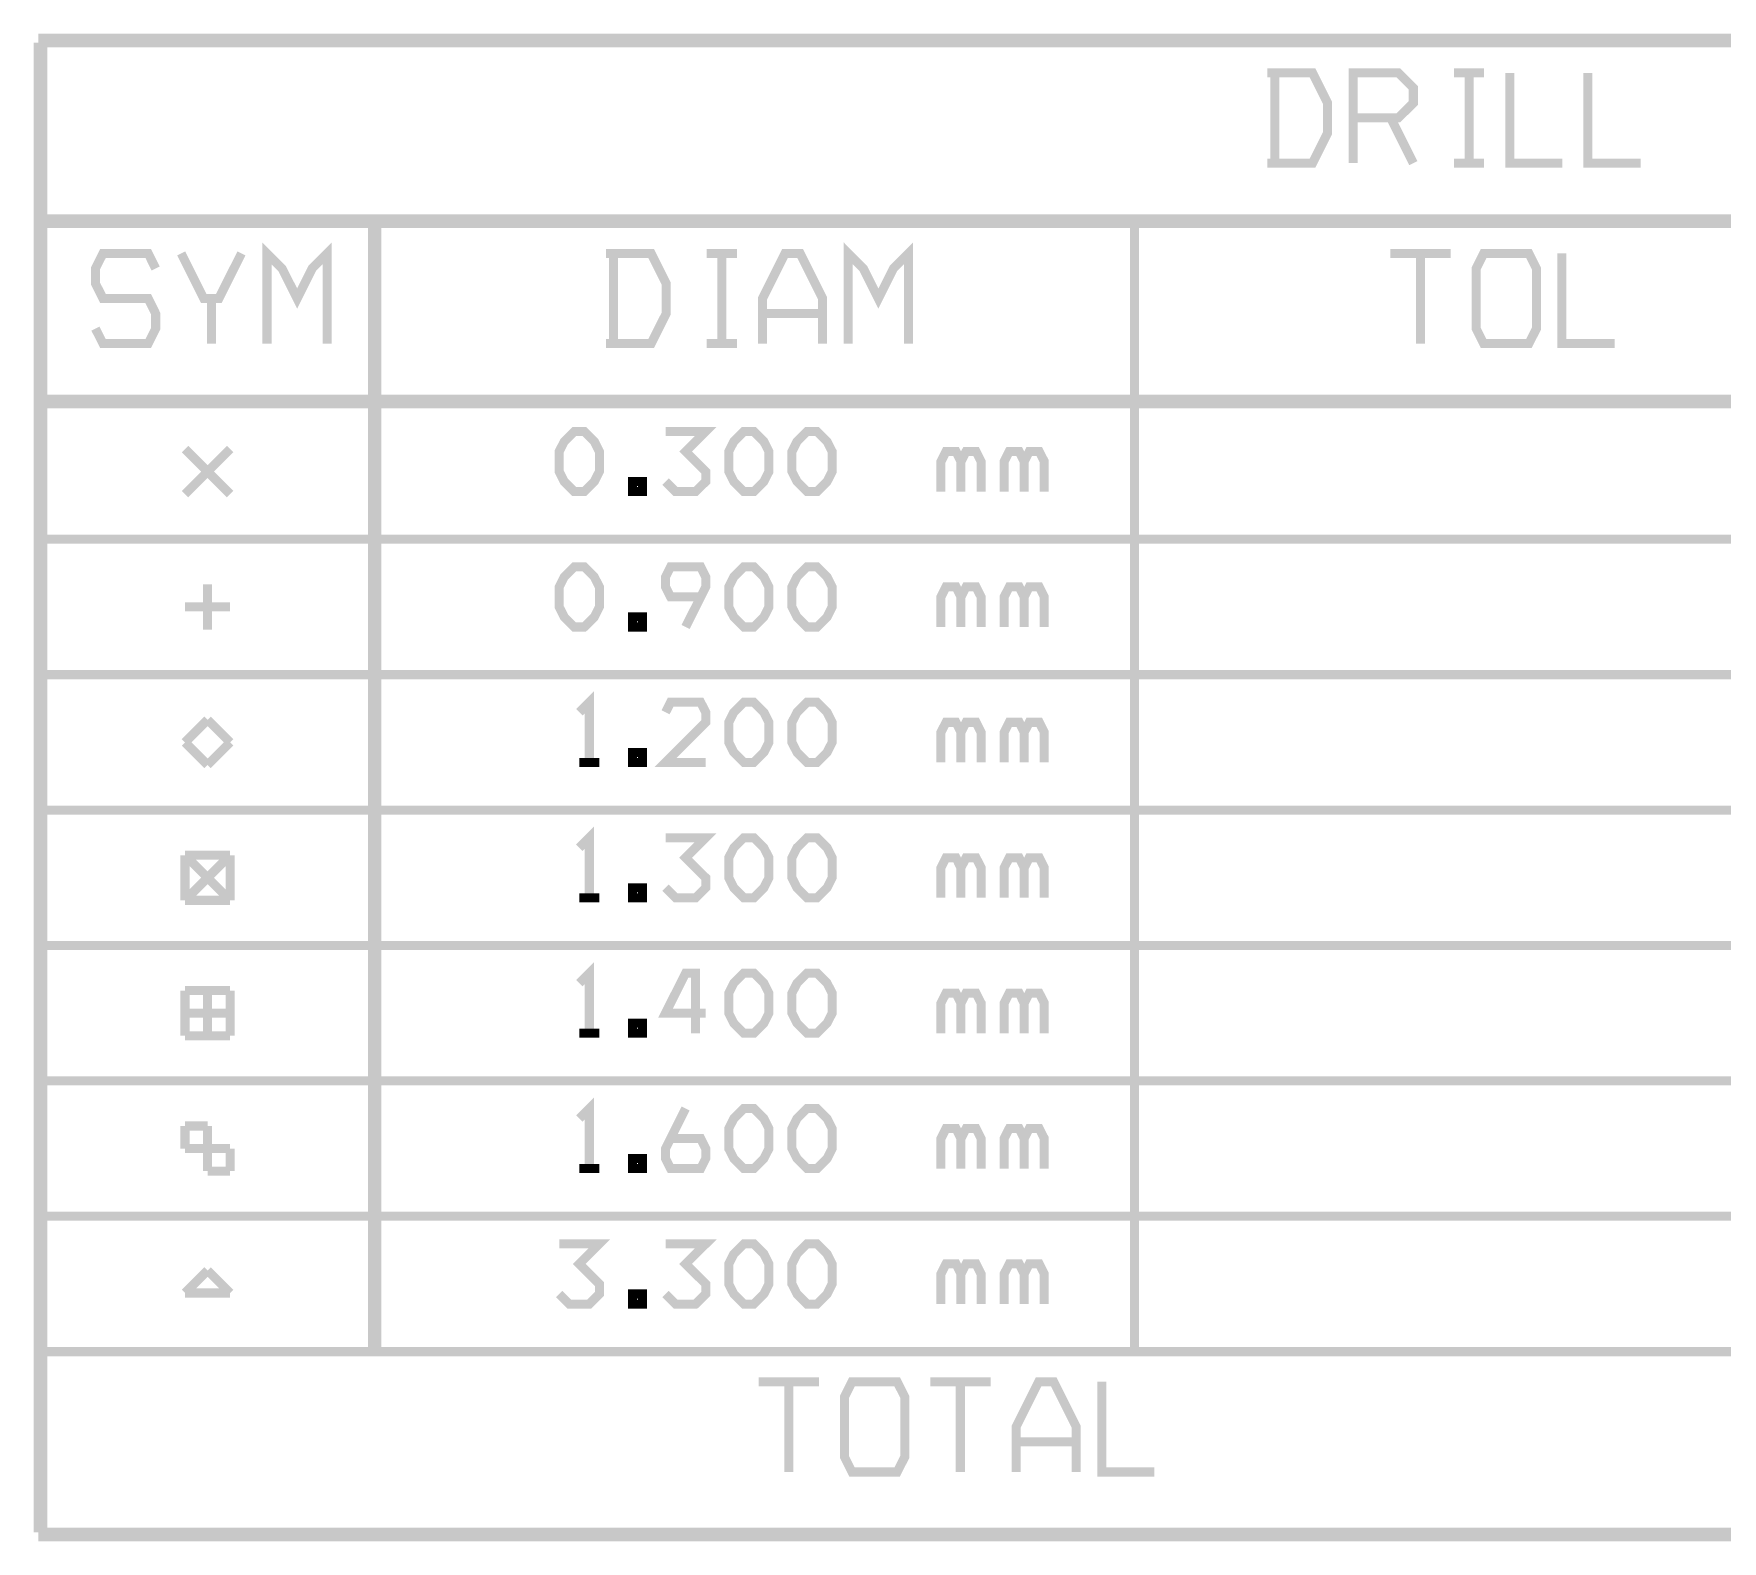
# Model space of a CAD drawing. Extents: x -0.6 to 94.6, y -47.6 to 45.6.
# Drawn here: x -0.51 to 46.99, y -47.62 to -5.21 of the extents above; entities that cross this region are included whole.
import ezdxf

# ---------------------------------------------------------------- set-up
doc = ezdxf.new("R2010")
doc.units = 0
doc.header["$MEASUREMENT"] = 0
doc.layers.add('22-311-0_DRD', color=7, linetype='CONTINUOUS')

msp = doc.modelspace()

# ---------------------------------------------------------------- linework, layer by layer
at = {"layer": '22-311-0_DRD', "const_width": 0.254}
for points in [[(94.488, -5.334), (-0.381, -5.334)], [(-0.381, -47.371), (-0.381, -5.461)], [(94.361, -5.461), (-0.254, -5.461)], [(-0.254, -47.371), (-0.254, -5.461)], [(34.19348, -8.84682), (35.46348, -8.84682), (35.88766, -8.001), (35.88766, -7.15518), (35.46348, -6.30682), (34.19348, -6.30682)], [(34.40684, -8.84682), (34.40684, -6.30682)], [(36.60648, -7.57682), (37.87648, -7.57682), (38.30066, -7.15518), (38.30066, -6.731), (37.87648, -6.30682), (36.60648, -6.30682), (36.60648, -8.84682)], [(40.28948, -6.30682), (39.44366, -6.30682)], [(39.86784, -8.84682), (39.86784, -6.30682)], [(42.49166, -8.84682), (41.01084, -8.84682), (41.01084, -6.30682)], [(44.69384, -8.84682), (43.21048, -8.84682), (43.21048, -6.30682)], [(37.66566, -7.57682), (38.30066, -8.84682)], [(40.28948, -8.84682), (39.44366, -8.84682)], [(94.361, -10.414), (-0.254, -10.414)], [(94.361, -10.541), (-0.254, -10.541)], [(9.017, -42.291), (9.017, -10.541)], [(9.144, -42.291), (9.144, -10.541)], [(30.45968, -42.291), (30.45968, -10.541)], [(2.921, -11.811), (2.71018, -11.38682), (1.44018, -11.38682), (1.22682, -11.811), (1.22682, -12.23518), (1.44018, -12.65682), (2.71018, -12.65682), (2.921, -13.081), (2.921, -13.50518), (2.71018, -13.92682), (1.44018, -13.92682), (1.22682, -13.50518)], [(5.334, -11.38682), (4.699, -12.65682), (4.27482, -12.65682), (3.63982, -11.38682)], [(7.747, -13.92682), (7.747, -11.38682), (7.32282, -11.811), (6.90118, -12.65682), (6.477, -11.811), (6.05282, -11.38682), (6.05282, -13.92682)], [(15.58798, -13.92682), (16.85798, -13.92682), (17.28216, -13.081), (17.28216, -12.23518), (16.85798, -11.38682), (15.58798, -11.38682)], [(15.80134, -13.92682), (15.80134, -11.38682)], [(19.27098, -11.38682), (18.42516, -11.38682)], [(18.84934, -13.92682), (18.84934, -11.38682)], [(21.68398, -13.92682), (21.68398, -12.65682), (21.04898, -11.38682), (20.62734, -11.38682), (19.99234, -12.65682), (19.99234, -13.92682)], [(24.09698, -13.92682), (24.09698, -11.38682), (23.67534, -11.811), (23.25116, -12.65682), (22.82698, -11.811), (22.40534, -11.38682), (22.40534, -13.92682)], [(39.34968, -11.38682), (37.6555, -11.38682)], [(38.50132, -13.92682), (38.50132, -11.38682)], [(40.27932, -13.92682), (40.0685, -13.50518), (40.0685, -11.811), (40.27932, -11.38682), (41.54932, -11.38682), (41.76268, -11.811), (41.76268, -13.50518), (41.54932, -13.92682), (40.27932, -13.92682)], [(43.96232, -13.92682), (42.4815, -13.92682), (42.4815, -11.38682)], [(4.48818, -13.92682), (4.48818, -12.65682)], [(21.68398, -13.081), (19.99234, -13.081)], [(19.27098, -13.92682), (18.42516, -13.92682)], [(94.361, -15.494), (-0.254, -15.494)], [(94.361, -15.621), (-0.254, -15.621)], [(14.69644, -18.08988), (14.4145, -17.80794), (14.27226, -17.526), (14.27226, -16.96212), (14.4145, -16.68018), (14.69644, -16.39824), (14.97838, -16.39824), (15.26032, -16.68018), (15.40256, -16.96212), (15.40256, -17.526), (15.26032, -17.80794), (14.97838, -18.08988), (14.69644, -18.08988)], [(17.26438, -17.80794), (17.54632, -18.08988), (18.1102, -18.08988), (18.39468, -17.80794), (18.39468, -17.526), (17.82826, -16.96212), (18.39468, -16.39824), (17.26438, -16.39824)], [(19.46656, -18.08988), (19.18462, -17.80794), (19.04238, -17.526), (19.04238, -16.96212), (19.18462, -16.68018), (19.46656, -16.39824), (19.7485, -16.39824), (20.03044, -16.68018), (20.17268, -16.96212), (20.17268, -17.526), (20.03044, -17.80794), (19.7485, -18.08988), (19.46656, -18.08988)], [(21.24456, -18.08988), (20.96262, -17.80794), (20.82038, -17.526), (20.82038, -16.96212), (20.96262, -16.68018), (21.24456, -16.39824), (21.5265, -16.39824), (21.80844, -16.68018), (21.95068, -16.96212), (21.95068, -17.526), (21.80844, -17.80794), (21.5265, -18.08988), (21.24456, -18.08988)], [(5.0165, -16.891), (3.7465, -18.161)], [(5.0165, -18.161), (3.7465, -16.891)], [(26.14168, -18.08988), (26.14168, -17.24406), (25.99944, -16.96212), (25.7175, -16.96212), (25.57526, -17.24406), (25.43556, -16.96212), (25.15362, -16.96212), (25.01138, -17.24406), (25.01138, -18.08988)], [(27.91968, -18.08988), (27.91968, -17.24406), (27.77744, -16.96212), (27.4955, -16.96212), (27.35326, -17.24406), (27.21356, -16.96212), (26.93162, -16.96212), (26.78938, -17.24406), (26.78938, -18.08988)], [(25.57526, -18.08988), (25.57526, -17.24406)], [(27.35326, -18.08988), (27.35326, -17.24406)], [(16.33474, -18.08988), (16.61668, -18.08988), (16.61668, -17.80794), (16.33474, -17.80794), (16.33474, -18.08988)], [(94.361, -19.431), (-0.254, -19.431)], [(14.69644, -21.89988), (14.4145, -21.61794), (14.27226, -21.336), (14.27226, -20.77212), (14.4145, -20.49018), (14.69644, -20.20824), (14.97838, -20.20824), (15.26032, -20.49018), (15.40256, -20.77212), (15.40256, -21.336), (15.26032, -21.61794), (14.97838, -21.89988), (14.69644, -21.89988)], [(18.25244, -21.05406), (17.40662, -21.05406), (17.26438, -20.77212), (17.26438, -20.49018), (17.40662, -20.20824), (18.25244, -20.20824), (18.39468, -20.49018), (18.39468, -20.77212), (17.82826, -21.89988)], [(19.46656, -21.89988), (19.18462, -21.61794), (19.04238, -21.336), (19.04238, -20.77212), (19.18462, -20.49018), (19.46656, -20.20824), (19.7485, -20.20824), (20.03044, -20.49018), (20.17268, -20.77212), (20.17268, -21.336), (20.03044, -21.61794), (19.7485, -21.89988), (19.46656, -21.89988)], [(21.24456, -21.89988), (20.96262, -21.61794), (20.82038, -21.336), (20.82038, -20.77212), (20.96262, -20.49018), (21.24456, -20.20824), (21.5265, -20.20824), (21.80844, -20.49018), (21.95068, -20.77212), (21.95068, -21.336), (21.80844, -21.61794), (21.5265, -21.89988), (21.24456, -21.89988)], [(4.3815, -20.701), (4.3815, -21.971)], [(26.14168, -21.89988), (26.14168, -21.05406), (25.99944, -20.77212), (25.7175, -20.77212), (25.57526, -21.05406), (25.43556, -20.77212), (25.15362, -20.77212), (25.01138, -21.05406), (25.01138, -21.89988)], [(27.91968, -21.89988), (27.91968, -21.05406), (27.77744, -20.77212), (27.4955, -20.77212), (27.35326, -21.05406), (27.21356, -20.77212), (26.93162, -20.77212), (26.78938, -21.05406), (26.78938, -21.89988)], [(5.0165, -21.336), (3.7465, -21.336)], [(25.57526, -21.89988), (25.57526, -21.05406)], [(27.35326, -21.89988), (27.35326, -21.05406)], [(16.33474, -21.89988), (16.61668, -21.89988), (16.61668, -21.61794), (16.33474, -21.61794), (16.33474, -21.89988)], [(94.361, -23.241), (-0.254, -23.241)], [(15.12062, -25.70988), (15.12062, -24.01824), (14.83868, -24.30018)], [(18.39468, -25.70988), (17.26438, -25.70988), (18.39468, -24.58212), (18.39468, -24.30018), (18.25244, -24.01824), (17.40662, -24.01824), (17.26438, -24.30018)], [(19.46656, -25.70988), (19.18462, -25.42794), (19.04238, -25.146), (19.04238, -24.58212), (19.18462, -24.30018), (19.46656, -24.01824), (19.7485, -24.01824), (20.03044, -24.30018), (20.17268, -24.58212), (20.17268, -25.146), (20.03044, -25.42794), (19.7485, -25.70988), (19.46656, -25.70988)], [(21.24456, -25.70988), (20.96262, -25.42794), (20.82038, -25.146), (20.82038, -24.58212), (20.96262, -24.30018), (21.24456, -24.01824), (21.5265, -24.01824), (21.80844, -24.30018), (21.95068, -24.58212), (21.95068, -25.146), (21.80844, -25.42794), (21.5265, -25.70988), (21.24456, -25.70988)], [(4.3815, -24.511), (3.7465, -25.146)], [(5.0165, -25.146), (4.3815, -24.511)], [(26.14168, -25.70988), (26.14168, -24.86406), (25.99944, -24.58212), (25.7175, -24.58212), (25.57526, -24.86406), (25.43556, -24.58212), (25.15362, -24.58212), (25.01138, -24.86406), (25.01138, -25.70988)], [(27.91968, -25.70988), (27.91968, -24.86406), (27.77744, -24.58212), (27.4955, -24.58212), (27.35326, -24.86406), (27.21356, -24.58212), (26.93162, -24.58212), (26.78938, -24.86406), (26.78938, -25.70988)], [(3.7465, -25.146), (4.3815, -25.781)], [(4.3815, -25.781), (5.0165, -25.146)], [(25.57526, -25.70988), (25.57526, -24.86406)], [(27.35326, -25.70988), (27.35326, -24.86406)], [(15.40256, -25.70988), (14.83868, -25.70988)], [(16.33474, -25.70988), (16.61668, -25.70988), (16.61668, -25.42794), (16.33474, -25.42794), (16.33474, -25.70988)], [(94.361, -27.051), (-0.254, -27.051)], [(15.12062, -29.51988), (15.12062, -27.82824), (14.83868, -28.11018)], [(17.26438, -29.23794), (17.54632, -29.51988), (18.1102, -29.51988), (18.39468, -29.23794), (18.39468, -28.956), (17.82826, -28.39212), (18.39468, -27.82824), (17.26438, -27.82824)], [(19.46656, -29.51988), (19.18462, -29.23794), (19.04238, -28.956), (19.04238, -28.39212), (19.18462, -28.11018), (19.46656, -27.82824), (19.7485, -27.82824), (20.03044, -28.11018), (20.17268, -28.39212), (20.17268, -28.956), (20.03044, -29.23794), (19.7485, -29.51988), (19.46656, -29.51988)], [(21.24456, -29.51988), (20.96262, -29.23794), (20.82038, -28.956), (20.82038, -28.39212), (20.96262, -28.11018), (21.24456, -27.82824), (21.5265, -27.82824), (21.80844, -28.11018), (21.95068, -28.39212), (21.95068, -28.956), (21.80844, -29.23794), (21.5265, -29.51988), (21.24456, -29.51988)], [(3.7465, -28.321), (3.7465, -29.591)], [(5.0165, -28.321), (3.7465, -28.321)], [(5.0165, -28.321), (3.7465, -29.591)], [(5.0165, -29.591), (3.7465, -28.321)], [(5.0165, -29.591), (5.0165, -28.321)], [(26.14168, -29.51988), (26.14168, -28.67406), (25.99944, -28.39212), (25.7175, -28.39212), (25.57526, -28.67406), (25.43556, -28.39212), (25.15362, -28.39212), (25.01138, -28.67406), (25.01138, -29.51988)], [(27.91968, -29.51988), (27.91968, -28.67406), (27.77744, -28.39212), (27.4955, -28.39212), (27.35326, -28.67406), (27.21356, -28.39212), (26.93162, -28.39212), (26.78938, -28.67406), (26.78938, -29.51988)], [(25.57526, -29.51988), (25.57526, -28.67406)], [(27.35326, -29.51988), (27.35326, -28.67406)], [(15.40256, -29.51988), (14.83868, -29.51988)], [(16.33474, -29.51988), (16.61668, -29.51988), (16.61668, -29.23794), (16.33474, -29.23794), (16.33474, -29.51988)], [(3.7465, -29.591), (5.0165, -29.591)], [(94.361, -30.861), (-0.254, -30.861)], [(15.12062, -33.32988), (15.12062, -31.63824), (14.83868, -31.92018)], [(18.39468, -32.766), (17.26438, -32.766), (17.82826, -31.63824), (18.1102, -31.63824), (18.1102, -33.32988)], [(19.46656, -33.32988), (19.18462, -33.04794), (19.04238, -32.766), (19.04238, -32.20212), (19.18462, -31.92018), (19.46656, -31.63824), (19.7485, -31.63824), (20.03044, -31.92018), (20.17268, -32.20212), (20.17268, -32.766), (20.03044, -33.04794), (19.7485, -33.32988), (19.46656, -33.32988)], [(21.24456, -33.32988), (20.96262, -33.04794), (20.82038, -32.766), (20.82038, -32.20212), (20.96262, -31.92018), (21.24456, -31.63824), (21.5265, -31.63824), (21.80844, -31.92018), (21.95068, -32.20212), (21.95068, -32.766), (21.80844, -33.04794), (21.5265, -33.32988), (21.24456, -33.32988)], [(3.7465, -32.131), (3.7465, -33.401)], [(5.0165, -32.131), (3.7465, -32.131)], [(4.3815, -32.131), (4.3815, -33.401)], [(5.0165, -33.401), (5.0165, -32.131)], [(26.14168, -33.32988), (26.14168, -32.48406), (25.99944, -32.20212), (25.7175, -32.20212), (25.57526, -32.48406), (25.43556, -32.20212), (25.15362, -32.20212), (25.01138, -32.48406), (25.01138, -33.32988)], [(27.91968, -33.32988), (27.91968, -32.48406), (27.77744, -32.20212), (27.4955, -32.20212), (27.35326, -32.48406), (27.21356, -32.20212), (26.93162, -32.20212), (26.78938, -32.48406), (26.78938, -33.32988)], [(5.0165, -32.766), (3.7465, -32.766)], [(25.57526, -33.32988), (25.57526, -32.48406)], [(27.35326, -33.32988), (27.35326, -32.48406)], [(15.40256, -33.32988), (14.83868, -33.32988)], [(16.33474, -33.32988), (16.61668, -33.32988), (16.61668, -33.04794), (16.33474, -33.04794), (16.33474, -33.32988)], [(3.7465, -33.401), (5.0165, -33.401)], [(94.361, -34.671), (-0.254, -34.671)], [(15.12062, -37.13988), (15.12062, -35.44824), (14.83868, -35.73018)], [(17.40662, -36.29406), (18.25244, -36.29406), (18.39468, -36.576), (18.39468, -36.85794), (18.25244, -37.13988), (17.40662, -37.13988), (17.26438, -36.85794), (17.26438, -36.576), (17.82826, -35.44824)], [(19.46656, -37.13988), (19.18462, -36.85794), (19.04238, -36.576), (19.04238, -36.01212), (19.18462, -35.73018), (19.46656, -35.44824), (19.7485, -35.44824), (20.03044, -35.73018), (20.17268, -36.01212), (20.17268, -36.576), (20.03044, -36.85794), (19.7485, -37.13988), (19.46656, -37.13988)], [(21.24456, -37.13988), (20.96262, -36.85794), (20.82038, -36.576), (20.82038, -36.01212), (20.96262, -35.73018), (21.24456, -35.44824), (21.5265, -35.44824), (21.80844, -35.73018), (21.95068, -36.01212), (21.95068, -36.576), (21.80844, -36.85794), (21.5265, -37.13988), (21.24456, -37.13988)], [(3.7465, -35.941), (3.7465, -36.576)], [(4.3815, -35.941), (3.7465, -35.941)], [(4.3815, -37.211), (4.3815, -35.941)], [(26.14168, -37.13988), (26.14168, -36.29406), (25.99944, -36.01212), (25.7175, -36.01212), (25.57526, -36.29406), (25.43556, -36.01212), (25.15362, -36.01212), (25.01138, -36.29406), (25.01138, -37.13988)], [(27.91968, -37.13988), (27.91968, -36.29406), (27.77744, -36.01212), (27.4955, -36.01212), (27.35326, -36.29406), (27.21356, -36.01212), (26.93162, -36.01212), (26.78938, -36.29406), (26.78938, -37.13988)], [(3.7465, -36.576), (5.0165, -36.576)], [(5.0165, -36.576), (5.0165, -37.211)], [(25.57526, -37.13988), (25.57526, -36.29406)], [(27.35326, -37.13988), (27.35326, -36.29406)], [(15.40256, -37.13988), (14.83868, -37.13988)], [(16.33474, -37.13988), (16.61668, -37.13988), (16.61668, -36.85794), (16.33474, -36.85794), (16.33474, -37.13988)], [(5.0165, -37.211), (4.3815, -37.211)], [(94.361, -38.481), (-0.254, -38.481)], [(14.27226, -40.66794), (14.55674, -40.94988), (15.12062, -40.94988), (15.40256, -40.66794), (15.40256, -40.386), (14.83868, -39.82212), (15.40256, -39.25824), (14.27226, -39.25824)], [(17.26438, -40.66794), (17.54632, -40.94988), (18.1102, -40.94988), (18.39468, -40.66794), (18.39468, -40.386), (17.82826, -39.82212), (18.39468, -39.25824), (17.26438, -39.25824)], [(19.46656, -40.94988), (19.18462, -40.66794), (19.04238, -40.386), (19.04238, -39.82212), (19.18462, -39.54018), (19.46656, -39.25824), (19.7485, -39.25824), (20.03044, -39.54018), (20.17268, -39.82212), (20.17268, -40.386), (20.03044, -40.66794), (19.7485, -40.94988), (19.46656, -40.94988)], [(21.24456, -40.94988), (20.96262, -40.66794), (20.82038, -40.386), (20.82038, -39.82212), (20.96262, -39.54018), (21.24456, -39.25824), (21.5265, -39.25824), (21.80844, -39.54018), (21.95068, -39.82212), (21.95068, -40.386), (21.80844, -40.66794), (21.5265, -40.94988), (21.24456, -40.94988)], [(4.3815, -40.005), (3.7465, -40.64)], [(5.0165, -40.64), (4.3815, -40.005)], [(26.14168, -40.94988), (26.14168, -40.10406), (25.99944, -39.82212), (25.7175, -39.82212), (25.57526, -40.10406), (25.43556, -39.82212), (25.15362, -39.82212), (25.01138, -40.10406), (25.01138, -40.94988)], [(27.91968, -40.94988), (27.91968, -40.10406), (27.77744, -39.82212), (27.4955, -39.82212), (27.35326, -40.10406), (27.21356, -39.82212), (26.93162, -39.82212), (26.78938, -40.10406), (26.78938, -40.94988)], [(25.57526, -40.94988), (25.57526, -40.10406)], [(27.35326, -40.94988), (27.35326, -40.10406)], [(3.7465, -40.64), (5.0165, -40.64)], [(16.33474, -40.94988), (16.61668, -40.94988), (16.61668, -40.66794), (16.33474, -40.66794), (16.33474, -40.94988)], [(94.361, -42.291), (-0.254, -42.291)], [(21.57984, -43.13682), (19.88566, -43.13682)], [(20.73148, -45.67682), (20.73148, -43.13682)], [(22.50948, -45.67682), (22.29866, -45.25518), (22.29866, -43.561), (22.50948, -43.13682), (23.77948, -43.13682), (23.99284, -43.561), (23.99284, -45.25518), (23.77948, -45.67682), (22.50948, -45.67682)], [(26.40584, -43.13682), (24.71166, -43.13682)], [(25.55748, -45.67682), (25.55748, -43.13682)], [(28.81884, -45.67682), (28.81884, -44.40682), (28.18384, -43.13682), (27.75966, -43.13682), (27.12466, -44.40682), (27.12466, -45.67682)], [(31.01848, -45.67682), (29.53766, -45.67682), (29.53766, -43.13682)], [(28.81884, -44.831), (27.12466, -44.831)], [(94.488, -47.498), (-0.381, -47.498)], [(94.361, -47.371), (-0.254, -47.371)]]:
    msp.add_lwpolyline(points, dxfattribs=at)

doc.saveas('drawing.dxf')
